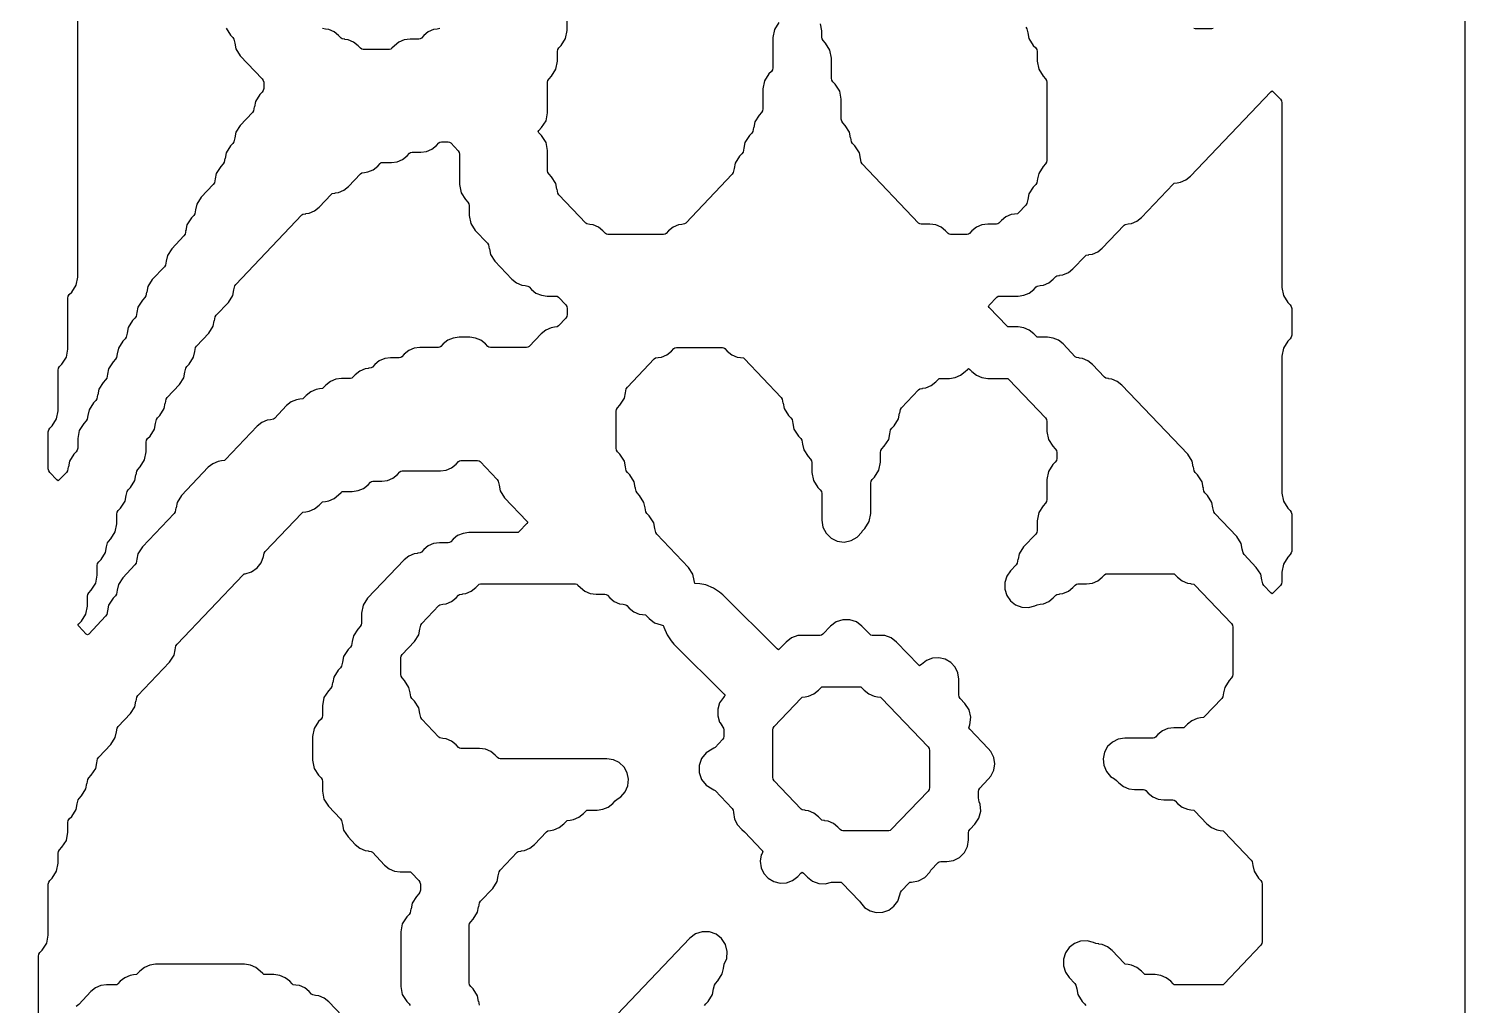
# Model space of a CAD drawing. Header units: millimetres. Extents: x 10 to 410, y 18 to 283.
# Drawn here: x 178.17 to 211.27, y 210.41 to 232.91 of the extents above; entities that cross this region are included whole.
import ezdxf

# ---------------------------------------------------------------- set-up
doc = ezdxf.new("R2010")
doc.units = ezdxf.units.MM
doc.layers.add('CUT', color=1, linetype='Continuous')

msp = doc.modelspace()

# ---------------------------------------------------------------- linework, layer by layer
at = {"layer": 'CUT'}
for points in [[(190.134, 157), (198.134, 157), (198.134, 160), (211.2679, 160), (211.2679, 280), (198.134, 280), (198.134, 283), (190.134, 283), (190.134, 280), (169.134, 280), (169.134, 283), (161.134, 283), (161.134, 280), (148, 280), (148, 160), (161.134, 160), (161.134, 157), (169.134, 157), (169.134, 160), (190.134, 160)], [(200.963, 226.7484), (201.0963, 226.7665), (201.2199, 226.8195), (201.325, 226.9035), (201.3795, 226.9607), (201.4046, 226.9809), (201.47, 226.9897), (201.4696, 226.9927), (201.5474, 227.0033), (201.6711, 227.0563), (201.7761, 227.1403), (201.8306, 227.1975), (201.8558, 227.2177), (201.9212, 227.2265), (201.9208, 227.2295), (201.9986, 227.2401), (202.1223, 227.2931), (202.2273, 227.3771), (202.5074, 227.6711), (202.5326, 227.6912), (202.598, 227.7001), (202.5976, 227.7031), (202.6753, 227.7137), (202.799, 227.7666), (202.9041, 227.8507), (203.4097, 228.3815), (203.4349, 228.4016), (203.5003, 228.4105), (203.4999, 228.4135), (203.5777, 228.424), (203.7013, 228.477), (203.8064, 228.561), (204.5376, 229.3286), (204.5628, 229.3487), (204.6282, 229.3576), (204.6278, 229.3606), (204.7056, 229.3712), (204.8293, 229.4241), (204.9343, 229.5082), (206.7888, 231.4548), (206.8168, 231.4759), (206.8448, 231.4548), (207.0095, 231.2819), (207.0338, 231.2439), (207.0424, 231.1996), (207.0424, 226.9485), (207.0781, 226.7627), (207.1804, 226.6036), (207.235, 226.5462), (207.2594, 226.5082), (207.2679, 226.4639), (207.2679, 225.849), (207.2594, 225.8047), (207.235, 225.7667), (207.1804, 225.7093), (207.0781, 225.5502), (207.0424, 225.3644), (207.0424, 222.2127), (207.0781, 222.027), (207.1804, 221.8678), (207.235, 221.8104), (207.2594, 221.7725), (207.2679, 221.7282), (207.2679, 220.8765), (207.2594, 220.8322), (207.235, 220.7942), (207.1804, 220.7368), (207.0781, 220.5777), (207.0424, 220.3919), (207.0424, 220.1661), (207.0338, 220.1218), (207.0095, 220.0838), (206.8448, 219.911), (206.8168, 219.8898), (206.7888, 219.911), (206.6241, 220.0838), (206.5997, 220.1218), (206.5822, 220.213), (206.5801, 220.2126), (206.5554, 220.3409), (206.4532, 220.5), (206.1729, 220.7942), (206.1486, 220.8322), (206.131, 220.9233), (206.129, 220.9229), (206.1043, 221.0512), (206.002, 221.2104), (205.4962, 221.7413), (205.4718, 221.7793), (205.4543, 221.8705), (205.4522, 221.8701), (205.4275, 221.9984), (205.3253, 222.1575), (205.2706, 222.2149), (205.2462, 222.2529), (205.2287, 222.344), (205.2266, 222.3437), (205.2019, 222.4719), (205.0997, 222.6311), (205.045, 222.6885), (205.0206, 222.7265), (205.0031, 222.8176), (205.0011, 222.8172), (204.9763, 222.9455), (204.8741, 223.1047), (203.3552, 224.699), (203.2502, 224.783), (203.1265, 224.836), (203.0487, 224.8466), (203.0491, 224.8496), (202.9837, 224.8585), (202.9586, 224.8786), (202.6785, 225.1726), (202.5734, 225.2566), (202.4498, 225.3096), (202.372, 225.3202), (202.3724, 225.3232), (202.307, 225.332), (202.2818, 225.3522), (202.0017, 225.6462), (201.8967, 225.7302), (201.773, 225.7832), (201.6397, 225.8013), (201.4366, 225.8013), (201.4046, 225.8056), (201.3795, 225.8257), (201.325, 225.8829), (201.2199, 225.967), (201.0963, 226.02), (200.963, 226.0381), (200.7598, 226.0381), (200.7279, 226.0424), (200.7027, 226.0625), (200.3012, 226.484), (200.2819, 226.5116), (200.3012, 226.5392), (200.4771, 226.724), (200.5023, 226.7441), (200.5342, 226.7484)], [(179.5212, 219.8339), (179.5297, 219.8782), (179.5541, 219.9162), (179.6088, 219.9736), (179.711, 220.1327), (179.7468, 220.3184), (179.7468, 220.5442), (179.7553, 220.5886), (179.7797, 220.6265), (179.8344, 220.6839), (179.9366, 220.8431), (179.9613, 220.9714), (179.9633, 220.971), (179.9809, 221.0621), (180.0053, 221.1001), (180.0599, 221.1575), (180.1622, 221.3166), (180.1979, 221.5024), (180.1979, 221.7282), (180.2065, 221.7725), (180.2308, 221.8104), (180.2855, 221.8678), (180.3877, 222.027), (180.4125, 222.1553), (180.4145, 222.1549), (180.4321, 222.2461), (180.4564, 222.284), (180.5111, 222.3414), (180.6133, 222.5006), (180.638, 222.6289), (180.6401, 222.6285), (180.6576, 222.7196), (180.682, 222.7576), (180.7367, 222.815), (180.8389, 222.9741), (180.8747, 223.1599), (180.8747, 223.3857), (180.8832, 223.43), (180.9076, 223.468), (180.9623, 223.5254), (181.0645, 223.6845), (181.0892, 223.8128), (181.0912, 223.8124), (181.1088, 223.9036), (181.1332, 223.9415), (181.1879, 223.9989), (181.2901, 224.1581), (181.3148, 224.2864), (181.3168, 224.286), (181.3344, 224.3771), (181.3588, 224.4151), (181.639, 224.7093), (181.7412, 224.8684), (181.766, 224.9967), (181.768, 224.9963), (181.7856, 225.0875), (181.8099, 225.1255), (181.8646, 225.1829), (181.9668, 225.342), (181.9915, 225.4703), (181.9936, 225.4699), (182.0111, 225.5611), (182.0355, 225.599), (182.3158, 225.8932), (182.418, 226.0524), (182.4427, 226.1807), (182.4447, 226.1803), (182.4623, 226.2714), (182.4867, 226.3094), (182.7669, 226.6036), (182.8692, 226.7627), (182.8939, 226.891), (182.8959, 226.8906), (182.9135, 226.9818), (182.9378, 227.0197), (184.4607, 228.6182), (184.4859, 228.6384), (184.5513, 228.6473), (184.5509, 228.6502), (184.6287, 228.6608), (184.7523, 228.7138), (184.8574, 228.7978), (185.1375, 229.0918), (185.1626, 229.1119), (185.228, 229.1208), (185.2276, 229.1238), (185.3054, 229.1344), (185.4291, 229.1874), (185.5341, 229.2714), (185.8142, 229.5654), (185.8394, 229.5855), (185.9048, 229.5944), (185.9044, 229.5974), (185.9822, 229.6079), (186.1058, 229.6609), (186.2109, 229.745), (186.2654, 229.8022), (186.2905, 229.8223), (186.3225, 229.8266), (186.5256, 229.8266), (186.6589, 229.8447), (186.7826, 229.8977), (186.8876, 229.9818), (186.9421, 230.039), (186.9673, 230.0591), (186.9992, 230.0634), (187.2024, 230.0634), (187.3357, 230.0815), (187.4593, 230.1345), (187.5644, 230.2185), (187.6189, 230.2757), (187.644, 230.2959), (187.676, 230.3002), (187.834, 230.3002), (187.8659, 230.2959), (187.8911, 230.2757), (188.0604, 230.098), (188.0848, 230.06), (188.0934, 230.0157), (188.0934, 229.3163), (188.1291, 229.1306), (188.2313, 228.9714), (188.286, 228.914), (188.3104, 228.8761), (188.3189, 228.8318), (188.3189, 228.606), (188.3547, 228.4202), (188.4569, 228.2611), (188.7372, 227.9669), (188.7616, 227.9289), (188.7791, 227.8378), (188.7812, 227.8382), (188.8059, 227.7099), (188.9081, 227.5507), (189.2991, 227.1403), (189.4041, 227.0563), (189.5278, 227.0033), (189.6056, 226.9927), (189.6052, 226.9897), (189.6706, 226.9809), (189.6957, 226.9607), (189.7502, 226.9035), (189.8553, 226.8195), (189.979, 226.7665), (190.1123, 226.7484), (190.3154, 226.7484), (190.3473, 226.7441), (190.3725, 226.724), (190.5419, 226.5462), (190.5662, 226.5082), (190.5748, 226.4639), (190.5748, 226.3226), (190.5662, 226.2783), (190.5419, 226.2403), (190.3725, 226.0625), (190.3473, 226.0424), (190.2819, 226.0335), (190.2823, 226.0305), (190.2045, 226.02), (190.0809, 225.967), (189.9758, 225.8829), (189.6957, 225.5889), (189.6706, 225.5688), (189.6387, 225.5645), (188.8039, 225.5645), (188.772, 225.5688), (188.7468, 225.5889), (188.6923, 225.6462), (188.5872, 225.7302), (188.4636, 225.7832), (188.3303, 225.8013), (188.082, 225.8013), (187.9487, 225.7832), (187.825, 225.7302), (187.72, 225.6462), (187.6655, 225.5889), (187.6403, 225.5688), (187.6084, 225.5645), (187.1797, 225.5645), (187.0464, 225.5464), (186.9227, 225.4934), (186.8177, 225.4094), (186.7632, 225.3522), (186.738, 225.332), (186.7061, 225.3277), (186.5029, 225.3277), (186.3696, 225.3096), (186.246, 225.2566), (186.1409, 225.1726), (186.0864, 225.1154), (186.0612, 225.0952), (185.9958, 225.0864), (185.9962, 225.0834), (185.9185, 225.0728), (185.7948, 225.0198), (185.6897, 224.9358), (185.6352, 224.8786), (185.6101, 224.8585), (185.5782, 224.8541), (185.375, 224.8541), (185.2417, 224.836), (185.118, 224.783), (185.013, 224.699), (184.9585, 224.6418), (184.9333, 224.6217), (184.8679, 224.6128), (184.8683, 224.6098), (184.7905, 224.5992), (184.6669, 224.5463), (184.5618, 224.4622), (184.5073, 224.405), (184.4822, 224.3849), (184.4168, 224.376), (184.4172, 224.373), (184.3394, 224.3625), (184.2157, 224.3095), (184.1107, 224.2254), (183.8306, 223.9314), (183.8054, 223.9113), (183.74, 223.9024), (183.7404, 223.8994), (183.6626, 223.8889), (183.539, 223.8359), (183.4339, 223.7519), (182.7027, 222.9843), (182.6775, 222.9642), (182.6121, 222.9553), (182.6125, 222.9523), (182.5347, 222.9417), (182.411, 222.8887), (182.306, 222.8047), (181.6894, 222.1575), (181.5872, 221.9984), (181.5625, 221.8701), (181.5605, 221.8705), (181.5429, 221.7793), (181.5185, 221.7413), (180.7871, 220.9736), (180.6849, 220.8144), (180.6602, 220.6861), (180.6581, 220.6865), (180.6406, 220.5954), (180.6162, 220.5574), (180.3359, 220.2632), (180.2337, 220.1041), (180.209, 219.9758), (180.207, 219.9762), (180.1894, 219.885), (180.165, 219.8471), (180.1103, 219.7897), (180.0081, 219.6305), (179.9834, 219.5022), (179.9814, 219.5026), (179.9638, 219.4114), (179.9394, 219.3735), (179.5492, 218.9638), (179.5212, 218.9427), (179.4932, 218.9638), (179.3219, 219.1436), (179.3026, 219.1712), (179.3219, 219.1989), (179.3832, 219.2632), (179.4854, 219.4223), (179.5212, 219.6081)], [(196.3621, 217.6689), (196.4166, 217.7261), (196.4418, 217.7462), (196.4737, 217.7505), (197.3085, 217.7505), (197.3404, 217.7462), (197.3656, 217.7261), (197.4201, 217.6689), (197.5251, 217.5848), (197.6488, 217.5318), (197.7266, 217.5213), (197.7262, 217.5183), (197.7916, 217.5094), (197.8167, 217.4893), (198.8884, 216.3644), (198.9128, 216.3264), (198.9214, 216.2821), (198.9214, 215.4304), (198.9128, 215.3861), (198.8884, 215.3481), (198.0423, 214.46), (198.0172, 214.4399), (197.9852, 214.4355), (196.9249, 214.4355), (196.893, 214.4399), (196.8678, 214.46), (196.8133, 214.5172), (196.7082, 214.6012), (196.5846, 214.6542), (196.5068, 214.6648), (196.5072, 214.6678), (196.4418, 214.6766), (196.4166, 214.6968), (196.3621, 214.754), (196.2571, 214.838), (196.1334, 214.891), (196.0556, 214.9016), (196.056, 214.9045), (195.9906, 214.9134), (195.9655, 214.9336), (195.3449, 215.5849), (195.3206, 215.6229), (195.312, 215.6672), (195.312, 216.7557), (195.3206, 216.8), (195.3449, 216.8379), (195.9655, 217.4893), (195.9906, 217.5094), (196.056, 217.5183), (196.0556, 217.5213), (196.1334, 217.5318), (196.2571, 217.5848)]]:
    msp.add_lwpolyline(points, close=True, dxfattribs=at)
for points in [[(182.7151, 232.9192), (182.8173, 232.76), (182.872, 232.7026), (182.8964, 232.6647), (182.914, 232.5735), (182.916, 232.5739), (182.9407, 232.4456), (183.0429, 232.2865), (183.5488, 231.7555), (183.5732, 231.7175), (183.5817, 231.6732), (183.5817, 231.5319), (183.5732, 231.4876), (183.5488, 231.4496), (183.4941, 231.3922), (183.3919, 231.233), (183.3672, 231.1048), (183.3651, 231.1051), (183.3476, 231.014), (183.3232, 230.976), (183.0429, 230.6818), (182.9407, 230.5227), (182.916, 230.3944), (182.914, 230.3948), (182.8964, 230.3036), (182.872, 230.2657), (182.8173, 230.2083), (182.7151, 230.0491), (182.6904, 229.9208), (182.6884, 229.9212), (182.6708, 229.8301), (182.6464, 229.7921), (182.5918, 229.7347), (182.4895, 229.5755), (182.4648, 229.4472), (182.4628, 229.4476), (182.4452, 229.3565), (182.4209, 229.3185), (182.1406, 229.0243), (182.0384, 228.8652), (182.0137, 228.7369), (182.0116, 228.7373), (181.9941, 228.6461), (181.9697, 228.6082), (181.915, 228.5508), (181.8128, 228.3916), (181.7881, 228.2633), (181.786, 228.2637), (181.7685, 228.1725), (181.7441, 228.1346), (181.4638, 227.8404), (181.3616, 227.6812), (181.3369, 227.553), (181.3349, 227.5533), (181.3173, 227.4622), (181.2929, 227.4242), (181.0127, 227.13), (180.9105, 226.9709), (180.8857, 226.8426), (180.8837, 226.843), (180.8661, 226.7518), (180.8418, 226.7139), (180.7871, 226.6565), (180.6849, 226.4973), (180.6602, 226.369), (180.6581, 226.3694), (180.6406, 226.2783), (180.6162, 226.2403), (180.5615, 226.1829), (180.4593, 226.0237), (180.4346, 225.8954), (180.4325, 225.8958), (180.415, 225.8047), (180.3906, 225.7667), (180.3359, 225.7093), (180.2337, 225.5502), (180.209, 225.4219), (180.207, 225.4223), (180.1894, 225.3311), (180.165, 225.2931), (180.1103, 225.2357), (180.0081, 225.0766), (179.9834, 224.9483), (179.9814, 224.9487), (179.9638, 224.8575), (179.9394, 224.8196), (179.8848, 224.7622), (179.7825, 224.603), (179.7578, 224.4747), (179.7558, 224.4751), (179.7382, 224.384), (179.7139, 224.346), (179.6592, 224.2886), (179.557, 224.1294), (179.5322, 224.0012), (179.5302, 224.0016), (179.5126, 223.9104), (179.4883, 223.8724), (179.4336, 223.815), (179.3314, 223.6559), (179.2956, 223.4701), (179.2956, 223.2443), (179.2871, 223.2), (179.2627, 223.1621), (179.208, 223.1047), (179.1058, 222.9455), (179.0811, 222.8172), (179.079, 222.8176), (179.0615, 222.7265), (179.0371, 222.6885), (178.8724, 222.5156), (178.8444, 222.4945), (178.8164, 222.5156), (178.6518, 222.6885), (178.6274, 222.7265), (178.6188, 222.7708), (178.6188, 223.6225), (178.6274, 223.6668), (178.6518, 223.7047), (178.7064, 223.7621), (178.8087, 223.9213), (178.8444, 224.107), (178.8444, 225.0432), (178.853, 225.0875), (178.8773, 225.1255), (178.932, 225.1829), (179.0342, 225.342), (179.07, 225.5277), (179.07, 226.7007), (179.0785, 226.745), (179.1029, 226.783), (179.1576, 226.8404), (179.2598, 226.9995), (179.2956, 227.1852), (179.2956, 233.8043)], [(195.45, 233.0497), (195.3478, 232.8905), (195.312, 232.7048), (195.312, 232.0054), (195.3035, 231.9611), (195.2791, 231.9232), (195.2244, 231.8658), (195.1222, 231.7066), (195.0864, 231.5209), (195.0864, 231.0583), (195.0779, 231.014), (195.0535, 230.976), (194.9988, 230.9186), (194.8966, 230.7595), (194.8719, 230.6312), (194.8699, 230.6316), (194.8523, 230.5404), (194.8279, 230.5024), (194.7733, 230.4451), (194.6711, 230.2859), (194.6463, 230.1576), (194.6443, 230.158), (194.6267, 230.0668), (194.6024, 230.0289), (194.5477, 229.9715), (194.4455, 229.8123), (194.4208, 229.684), (194.4187, 229.6844), (194.4012, 229.5933), (194.3768, 229.5553), (193.3051, 228.4304), (193.2799, 228.4103), (193.2145, 228.4014), (193.2149, 228.3984), (193.1371, 228.3878), (193.0135, 228.3348), (192.9084, 228.2508), (192.8539, 228.1936), (192.8288, 228.1735), (192.7968, 228.1691), (191.5109, 228.1691), (191.479, 228.1735), (191.4538, 228.1936), (191.3993, 228.2508), (191.2942, 228.3348), (191.1706, 228.3878), (191.0928, 228.3984), (191.0932, 228.4014), (191.0278, 228.4103), (191.0026, 228.4304), (190.3821, 229.0817), (190.3577, 229.1197), (190.3402, 229.2109), (190.3381, 229.2105), (190.3134, 229.3388), (190.2112, 229.4979), (190.1565, 229.5553), (190.1321, 229.5933), (190.1236, 229.6376), (190.1236, 230.1002), (190.0878, 230.2859), (189.9856, 230.4451), (189.9243, 230.5094), (189.9051, 230.537), (189.9243, 230.5646), (189.9856, 230.6289), (190.0878, 230.7881), (190.1236, 230.9738), (190.1236, 231.6732), (190.1321, 231.7175), (190.1565, 231.7555), (190.2112, 231.8129), (190.3134, 231.972), (190.3492, 232.1578), (190.3492, 232.3836), (190.3577, 232.4279), (190.3821, 232.4658), (190.4368, 232.5232), (190.539, 232.6824), (190.5748, 232.8681), (190.5748, 233.0939)], [(187.6403, 232.9092), (187.5749, 232.9003), (187.5753, 232.8973), (187.4975, 232.8868), (187.3739, 232.8338), (187.2688, 232.7497), (187.2143, 232.6925), (187.1892, 232.6724), (187.1572, 232.6681), (186.9541, 232.6681), (186.8208, 232.65), (186.6971, 232.597), (186.5921, 232.513), (186.5376, 232.4558), (186.5124, 232.4356), (186.4805, 232.4313), (185.8713, 232.4313), (185.8394, 232.4356), (185.8142, 232.4558), (185.7597, 232.513), (185.6547, 232.597), (185.531, 232.65), (185.4532, 232.6605), (185.4536, 232.6635), (185.3882, 232.6724), (185.363, 232.6925), (185.3085, 232.7497), (185.2035, 232.8338), (185.0798, 232.8868), (185.002, 232.8973), (185.0025, 232.9003), (184.937, 232.9092)], [(201.1443, 232.9394), (201.1687, 232.9014), (201.1862, 232.8103), (201.1883, 232.8107), (201.213, 232.6824), (201.3152, 232.5232), (201.3699, 232.4658), (201.3942, 232.4279), (201.4028, 232.3836), (201.4028, 232.1578), (201.4386, 231.972), (201.5408, 231.8129), (201.5954, 231.7555), (201.6198, 231.7175), (201.6284, 231.6732), (201.6284, 229.8744), (201.6198, 229.8301), (201.5954, 229.7921), (201.5408, 229.7347), (201.4386, 229.5755), (201.4138, 229.4472), (201.4118, 229.4476), (201.3942, 229.3565), (201.3699, 229.3185), (201.3152, 229.2611), (201.213, 229.102), (201.1883, 228.9737), (201.1862, 228.9741), (201.1687, 228.8829), (201.1443, 228.8449), (200.9749, 228.6672), (200.9498, 228.647), (200.8843, 228.6382), (200.8848, 228.6352), (200.807, 228.6246), (200.6833, 228.5716), (200.5783, 228.4876), (200.5237, 228.4304), (200.4986, 228.4103), (200.4667, 228.4059), (200.2635, 228.4059), (200.1302, 228.3878), (200.0066, 228.3348), (199.9015, 228.2508), (199.847, 228.1936), (199.8218, 228.1735), (199.7899, 228.1691), (199.4063, 228.1691), (199.3744, 228.1735), (199.3492, 228.1936), (199.2947, 228.2508), (199.1897, 228.3348), (199.066, 228.3878), (198.9327, 228.4059), (198.7296, 228.4059), (198.6976, 228.4103), (198.6725, 228.4304), (197.3752, 229.7921), (197.3508, 229.8301), (197.3333, 229.9212), (197.3312, 229.9208), (197.3065, 230.0491), (197.2043, 230.2083), (197.1496, 230.2657), (197.1252, 230.3036), (197.1077, 230.3948), (197.1056, 230.3944), (197.0809, 230.5227), (196.9787, 230.6818), (196.924, 230.7392), (196.8996, 230.7772), (196.8911, 230.8215), (196.8911, 231.2841), (196.8553, 231.4698), (196.7531, 231.629), (196.6984, 231.6864), (196.6741, 231.7243), (196.6655, 231.7686), (196.6655, 232.2312), (196.6297, 232.417), (196.5275, 232.5761), (196.4729, 232.6335), (196.4485, 232.6715), (196.4399, 232.7158), (196.4399, 232.8595), (196.4143, 233.0175)], [(205.4614, 232.9092), (205.4295, 232.9049), (205.0459, 232.9049), (205.014, 232.9092)], [(188.5531, 210.4136), (188.5355, 210.5047), (188.5335, 210.5043), (188.5087, 210.6326), (188.4065, 210.7918), (188.3519, 210.8492), (188.3275, 210.8871), (188.3189, 210.9314), (188.3189, 212.2567), (188.3275, 212.301), (188.3519, 212.339), (188.4065, 212.3964), (188.5087, 212.5555), (188.5335, 212.6838), (188.5355, 212.6834), (188.5531, 212.7746), (188.5774, 212.8126), (188.8577, 213.1067), (188.9599, 213.2659), (188.9846, 213.3942), (188.9867, 213.3938), (189.0042, 213.485), (189.0286, 213.5229), (189.4236, 213.9375), (189.4487, 213.9576), (189.5141, 213.9665), (189.5137, 213.9695), (189.5915, 213.98), (189.7152, 214.033), (189.8202, 214.1171), (190.1003, 214.4111), (190.1255, 214.4312), (190.1909, 214.4401), (190.1905, 214.4431), (190.2683, 214.4536), (190.3919, 214.5066), (190.497, 214.5906), (190.5515, 214.6478), (190.5766, 214.668), (190.642, 214.6768), (190.6416, 214.6798), (190.7194, 214.6904), (190.8431, 214.7434), (190.9481, 214.8274), (191.0026, 214.8846), (191.0278, 214.9048), (191.0597, 214.9091), (191.2629, 214.9091), (191.3962, 214.9272), (191.5198, 214.9802), (191.6249, 215.0642), (191.6794, 215.1214), (191.7268, 215.1593), (191.8138, 215.2135), (191.9125, 215.3284), (191.9723, 215.4675), (191.9876, 215.6182), (191.9572, 215.7666), (191.8837, 215.899), (191.774, 216.0034), (191.638, 216.0701), (191.4883, 216.093), (189.0295, 216.093), (188.9975, 216.0974), (188.9724, 216.1175), (188.9179, 216.1747), (188.8128, 216.2587), (188.6892, 216.3117), (188.5559, 216.3298), (188.1271, 216.3298), (188.0952, 216.3341), (188.0701, 216.3543), (188.0155, 216.4115), (187.9105, 216.4955), (187.7868, 216.5485), (187.709, 216.5591), (187.7095, 216.5621), (187.644, 216.5709), (187.6189, 216.5911), (187.2239, 217.0056), (187.1996, 217.0436), (187.182, 217.1347), (187.18, 217.1343), (187.1552, 217.2626), (187.053, 217.4218), (186.9984, 217.4792), (186.974, 217.5172), (186.9564, 217.6083), (186.9544, 217.6079), (186.9297, 217.7362), (186.8275, 217.8954), (186.7728, 217.9528), (186.7484, 217.9907), (186.7399, 218.035), (186.7399, 218.4132), (186.7484, 218.4575), (186.7728, 218.4954), (187.053, 218.7896), (187.1552, 218.9488), (187.18, 219.0771), (187.182, 219.0767), (187.1996, 219.1678), (187.2239, 219.2058), (187.6189, 219.6204), (187.644, 219.6405), (187.7095, 219.6494), (187.709, 219.6524), (187.7868, 219.6629), (187.9105, 219.7159), (188.0155, 219.7999), (188.0701, 219.8571), (188.0952, 219.8773), (188.1606, 219.8862), (188.1602, 219.8891), (188.238, 219.8997), (188.3617, 219.9527), (188.4667, 220.0367), (188.5212, 220.0939), (188.5464, 220.1141), (188.5783, 220.1184), (190.7666, 220.1184), (190.7985, 220.1141), (190.8237, 220.0939), (190.8782, 220.0367), (190.9832, 219.9527), (191.1069, 219.8997), (191.2402, 219.8816), (191.4433, 219.8816), (191.4752, 219.8773), (191.5004, 219.8571), (191.5549, 219.7999), (191.66, 219.7159), (191.7836, 219.6629), (191.8614, 219.6524), (191.861, 219.6494), (191.9264, 219.6405), (191.9516, 219.6204), (192.0061, 219.5631), (192.1111, 219.4791), (192.2348, 219.4261), (192.3126, 219.4156), (192.3122, 219.4126), (192.3776, 219.4037), (192.4027, 219.3836), (192.4621, 219.3213), (192.5885, 219.2251), (192.7388, 219.1735), (192.7895, 219.1647), (192.8033, 219.1291), (192.804, 219.1256), (192.8792, 218.9455), (192.9703, 218.8099), (193.0327, 218.7343), (194.1934, 217.5797), (194.2135, 217.5523), (194.1941, 217.5243), (194.1743, 217.5034), (194.0876, 217.3791), (194.0421, 217.2344), (194.0421, 217.0827), (194.0876, 216.9381), (194.1282, 216.8798), (194.1254, 216.8781), (194.1756, 216.8), (194.1841, 216.7557), (194.1841, 216.6143), (194.1756, 216.57), (194.1512, 216.532), (193.9818, 216.3543), (193.9562, 216.3337), (193.9143, 216.3158), (193.7749, 216.2262), (193.6724, 216.0958), (193.6182, 215.9391), (193.6182, 215.7733), (193.6724, 215.6167), (193.7749, 215.4863), (193.9143, 215.3966), (193.9562, 215.3787), (193.9818, 215.3582), (194.3768, 214.9436), (194.4012, 214.9057), (194.4097, 214.8614), (194.4097, 214.8505), (194.4318, 214.7033), (194.4963, 214.5692), (194.5974, 214.46), (194.6586, 214.4111), (195.0601, 213.9896), (195.0801, 213.961), (195.0647, 213.9119), (195.0478, 213.8779), (195.024, 213.7309), (195.0446, 213.5834), (195.1076, 213.4485), (195.2076, 213.3382), (195.3357, 213.2622), (195.4805, 213.2273), (195.6291, 213.2366), (195.7684, 213.2892), (195.886, 213.3805), (195.9608, 213.459), (195.9888, 213.4802), (196.0168, 213.459), (196.1089, 213.3623), (196.2285, 213.2699), (196.3704, 213.2174), (196.5214, 213.2098), (196.6653, 213.247), (196.6993, 213.2516), (196.8573, 213.2516), (196.8893, 213.2473), (196.9144, 213.2271), (197.3094, 212.8126), (197.3306, 212.7795), (197.4283, 212.668), (197.5544, 212.5901), (197.6978, 212.5525), (197.8459, 212.5587), (197.9857, 212.608), (198.1049, 212.6961), (198.193, 212.8153), (198.2423, 212.9551), (198.2531, 213.0114), (198.2775, 213.0493), (198.4469, 213.2271), (198.4721, 213.2473), (198.504, 213.2516), (198.5069, 213.2516), (198.6705, 213.2791), (198.8161, 213.3586), (198.9276, 213.4814), (198.9543, 213.5229), (199.1236, 213.7007), (199.1488, 213.7208), (199.1807, 213.7252), (199.3237, 213.7252), (199.4782, 213.7496), (199.6176, 213.8207), (199.7282, 213.9313), (199.7992, 214.0707), (199.8237, 214.2252), (199.8237, 214.3878), (199.8322, 214.4321), (199.8566, 214.4701), (199.9663, 214.5852), (200.0592, 214.7225), (200.1021, 214.8826), (200.0902, 215.0479), (200.0668, 215.1028), (200.0493, 215.1936), (200.0493, 215.3349), (200.0578, 215.3792), (200.0822, 215.4172), (200.2749, 215.6195), (200.2726, 215.6216), (200.3391, 215.6934), (200.4036, 215.8275), (200.4257, 215.9746), (200.4036, 216.1218), (200.3391, 216.2559), (200.2726, 216.3277), (200.2749, 216.3298), (199.85, 216.7758), (199.8301, 216.8044), (199.8518, 216.8734), (199.8741, 217.0487), (199.8341, 217.2208), (199.7368, 217.3682), (199.631, 217.4792), (199.6066, 217.5172), (199.5981, 217.5615), (199.5981, 217.9215), (199.5761, 218.0681), (199.5122, 218.2018), (199.4118, 218.3109), (199.2838, 218.3858), (199.1396, 218.4198), (198.9917, 218.4101), (198.8531, 218.3574), (198.7361, 218.2664), (198.7238, 218.2535), (198.6958, 218.2323), (198.6678, 218.2535), (198.1655, 218.7807), (198.0409, 218.8759), (197.893, 218.9278), (197.7934, 218.93), (197.7934, 218.9345), (197.6016, 218.9345), (197.5697, 218.9388), (197.5446, 218.9589), (197.3659, 219.1464), (197.2373, 219.2437), (197.0845, 219.295), (196.9233, 219.295), (196.7705, 219.2437), (196.6419, 219.1464), (196.4632, 218.9589), (196.4381, 218.9388), (196.4062, 218.9345), (195.9888, 218.9345), (195.9888, 218.93), (195.8893, 218.9278), (195.7413, 218.8759), (195.6167, 218.7807), (195.4681, 218.6248), (195.4405, 218.6037), (195.4123, 218.624), (194.1611, 219.8686), (194.0851, 219.9306), (193.949, 220.0211), (193.7686, 220.0953), (193.6302, 220.1224), (193.5121, 220.1308), (193.5019, 220.1991), (193.499, 220.1986), (193.4716, 220.3409), (193.3694, 220.5), (192.6379, 221.2678), (192.6136, 221.3057), (192.596, 221.3969), (192.594, 221.3965), (192.5692, 221.5248), (192.467, 221.684), (192.4124, 221.7413), (192.388, 221.7793), (192.3704, 221.8705), (192.3684, 221.8701), (192.3437, 221.9984), (192.2415, 222.1575), (192.1868, 222.2149), (192.1624, 222.2529), (192.1448, 222.344), (192.1428, 222.3437), (192.1181, 222.4719), (192.0159, 222.6311), (191.9612, 222.6885), (191.9368, 222.7265), (191.9192, 222.8176), (191.9172, 222.8172), (191.8925, 222.9455), (191.7903, 223.1047), (191.7356, 223.1621), (191.7112, 223.2), (191.7027, 223.2443), (191.7027, 224.096), (191.7112, 224.1403), (191.7356, 224.1783), (191.7903, 224.2357), (191.8925, 224.3949), (191.9172, 224.5232), (191.9192, 224.5228), (191.9368, 224.6139), (191.9612, 224.6519), (192.5817, 225.3032), (192.6069, 225.3234), (192.6723, 225.3322), (192.6719, 225.3352), (192.7497, 225.3458), (192.8733, 225.3988), (192.9784, 225.4828), (193.0329, 225.54), (193.058, 225.5601), (193.09, 225.5645), (194.1503, 225.5645), (194.1823, 225.5601), (194.2074, 225.54), (194.2619, 225.4828), (194.367, 225.3988), (194.4906, 225.3458), (194.5684, 225.3352), (194.568, 225.3322), (194.6334, 225.3234), (194.6586, 225.3032), (195.5047, 224.4151), (195.5291, 224.3771), (195.5466, 224.286), (195.5487, 224.2864), (195.5734, 224.1581), (195.6756, 223.9989), (195.7303, 223.9415), (195.7547, 223.9036), (195.7722, 223.8124), (195.7743, 223.8128), (195.799, 223.6845), (195.9012, 223.5254), (195.9559, 223.468), (195.9802, 223.43), (195.9978, 223.3388), (195.9998, 223.3392), (196.0246, 223.2109), (196.1268, 223.0518), (196.1814, 222.9944), (196.2058, 222.9564), (196.2144, 222.9121), (196.2144, 222.6863), (196.2501, 222.5006), (196.3523, 222.3414), (196.407, 222.284), (196.4314, 222.2461), (196.4399, 222.2018), (196.4399, 221.5844), (196.4655, 221.4265), (196.5397, 221.2848), (196.6548, 221.1737), (196.7992, 221.1047), (196.9579, 221.0847), (197.1148, 221.116), (197.2538, 221.1952), (197.3607, 221.3142), (197.3752, 221.3369), (197.4299, 221.3943), (197.5321, 221.5534), (197.5679, 221.7392), (197.5679, 222.4385), (197.5764, 222.4828), (197.6008, 222.5208), (197.6555, 222.5782), (197.7577, 222.7374), (197.7934, 222.9231), (197.7934, 223.1489), (197.802, 223.1932), (197.8264, 223.2312), (197.881, 223.2886), (197.9833, 223.4477), (198.008, 223.576), (198.01, 223.5756), (198.0276, 223.6668), (198.0519, 223.7047), (198.1066, 223.7621), (198.2088, 223.9213), (198.2335, 224.0496), (198.2356, 224.0492), (198.2531, 224.1403), (198.2775, 224.1783), (198.6725, 224.5929), (198.6976, 224.613), (198.763, 224.6219), (198.7626, 224.6249), (198.8404, 224.6354), (198.9641, 224.6884), (199.0691, 224.7725), (199.1236, 224.8297), (199.1488, 224.8498), (199.1807, 224.8541), (199.3839, 224.8541), (199.5172, 224.8722), (199.6408, 224.9252), (199.7459, 225.0092), (199.7957, 225.0615), (199.8237, 225.0827), (199.8517, 225.0615), (199.9015, 225.0092), (200.0066, 224.9252), (200.1302, 224.8722), (200.2635, 224.8541), (200.6922, 224.8541), (200.7242, 224.8498), (200.7493, 224.8297), (201.5954, 223.9415), (201.6198, 223.9036), (201.6284, 223.8593), (201.6284, 223.6335), (201.6641, 223.4477), (201.7663, 223.2886), (201.821, 223.2312), (201.8454, 223.1932), (201.8539, 223.1489), (201.8539, 223.0075), (201.8454, 222.9632), (201.821, 222.9253), (201.7663, 222.8679), (201.6641, 222.7087), (201.6284, 222.523), (201.6284, 222.0604), (201.6198, 222.0161), (201.5954, 221.9781), (201.5408, 221.9207), (201.4386, 221.7616), (201.4028, 221.5759), (201.4028, 221.35), (201.3942, 221.3057), (201.3699, 221.2678), (201.0896, 220.9736), (200.9874, 220.8144), (200.9627, 220.6861), (200.9606, 220.6865), (200.9431, 220.5954), (200.9187, 220.5574), (200.7883, 220.4206), (200.7017, 220.2963), (200.6562, 220.1519), (200.656, 220.0004), (200.7012, 219.8559), (200.7877, 219.7315), (200.9074, 219.6387), (201.0493, 219.586), (201.2006, 219.5782), (201.3472, 219.6161), (201.404, 219.6404), (201.47, 219.6494), (201.4696, 219.6524), (201.5474, 219.6629), (201.6711, 219.7159), (201.7761, 219.7999), (201.8306, 219.8571), (201.8558, 219.8773), (201.9212, 219.8862), (201.9208, 219.8891), (201.9986, 219.8997), (202.1223, 219.9527), (202.2273, 220.0367), (202.2818, 220.0939), (202.307, 220.1141), (202.3389, 220.1184), (202.542, 220.1184), (202.6753, 220.1365), (202.799, 220.1895), (202.9041, 220.2735), (202.9586, 220.3307), (202.9837, 220.3508), (203.0156, 220.3552), (204.5272, 220.3552), (204.5591, 220.3508), (204.5843, 220.3307), (204.6388, 220.2735), (204.7438, 220.1895), (204.8675, 220.1365), (204.9453, 220.1259), (204.9449, 220.1229), (205.0103, 220.1141), (205.0354, 220.0939), (205.8815, 219.2058), (205.9059, 219.1678), (205.9144, 219.1235), (205.9144, 218.035), (205.9059, 217.9907), (205.8815, 217.9528), (205.8269, 217.8954), (205.7246, 217.7362), (205.6999, 217.6079), (205.6979, 217.6083), (205.6803, 217.5172), (205.656, 217.4792), (205.261, 217.0646), (205.2358, 217.0445), (205.1704, 217.0356), (205.1708, 217.0326), (205.093, 217.0221), (204.9694, 216.9691), (204.8643, 216.8851), (204.8098, 216.8278), (204.7847, 216.8077), (204.7527, 216.8034), (204.5496, 216.8034), (204.4163, 216.7853), (204.2926, 216.7323), (204.1876, 216.6483), (204.1331, 216.5911), (204.1079, 216.5709), (204.076, 216.5666), (203.4219, 216.5666), (203.2722, 216.5437), (203.1362, 216.4769), (203.0264, 216.3726), (202.9529, 216.2401), (202.9225, 216.0918), (202.9379, 215.9411), (202.9977, 215.8019), (203.0964, 215.6871), (203.1834, 215.6329), (203.2308, 215.595), (203.2853, 215.5378), (203.3903, 215.4537), (203.514, 215.4008), (203.6473, 215.3827), (203.8504, 215.3827), (203.8823, 215.3783), (203.9075, 215.3582), (203.962, 215.301), (204.0671, 215.217), (204.1907, 215.164), (204.324, 215.1459), (204.5272, 215.1459), (204.5591, 215.1415), (204.5843, 215.1214), (204.6388, 215.0642), (204.7438, 214.9802), (204.8675, 214.9272), (204.9453, 214.9166), (204.9449, 214.9136), (205.0103, 214.9048), (205.0354, 214.8846), (205.3155, 214.5906), (205.4206, 214.5066), (205.5442, 214.4536), (205.622, 214.4431), (205.6216, 214.4401), (205.687, 214.4312), (205.7122, 214.4111), (206.3327, 213.7597), (206.3571, 213.7217), (206.3746, 213.6306), (206.3767, 213.631), (206.4014, 213.5027), (206.5036, 213.3435), (206.5583, 213.2861), (206.5827, 213.2482), (206.5912, 213.2039), (206.5912, 211.8786), (206.5827, 211.8343), (206.5583, 211.7963), (205.7122, 210.9082), (205.687, 210.8881), (205.6551, 210.8837), (204.5947, 210.8837), (204.5628, 210.8881), (204.5376, 210.9082), (204.4831, 210.9654), (204.3781, 211.0494), (204.2544, 211.1024), (204.1211, 211.1205), (203.918, 211.1205), (203.8861, 211.1248), (203.8609, 211.145), (203.8064, 211.2022), (203.7013, 211.2862), (203.5777, 211.3392), (203.4999, 211.3498), (203.5003, 211.3527), (203.4349, 211.3616), (203.4097, 211.3818), (203.1296, 211.6758), (203.0246, 211.7598), (202.9009, 211.8128), (202.8231, 211.8233), (202.8235, 211.8263), (202.7575, 211.8353), (202.7007, 211.8596), (202.5541, 211.8975), (202.4028, 211.8897), (202.2609, 211.837), (202.1412, 211.7442), (202.0547, 211.6198), (202.0095, 211.4753), (202.0097, 211.3238), (202.0552, 211.1793), (202.1418, 211.0551), (202.2722, 210.9183), (202.2966, 210.8803), (202.3141, 210.7891), (202.3162, 210.7895), (202.3409, 210.6612), (202.4431, 210.5021), (202.4978, 210.4447), (202.5222, 210.4067)], [(178.3933, 210.2211), (178.3933, 211.5464), (178.4018, 211.5907), (178.4262, 211.6286), (178.4809, 211.686), (178.5831, 211.8452), (178.6188, 212.0309), (178.6188, 213.2039), (178.6274, 213.2482), (178.6518, 213.2861), (178.7064, 213.3435), (178.8087, 213.5027), (178.8444, 213.6884), (178.8444, 213.9142), (178.853, 213.9585), (178.8773, 213.9965), (178.932, 214.0539), (179.0342, 214.213), (179.07, 214.3988), (179.07, 214.6246), (179.0785, 214.6689), (179.1029, 214.7069), (179.1576, 214.7643), (179.2598, 214.9234), (179.2845, 215.0517), (179.2866, 215.0513), (179.3041, 215.1425), (179.3285, 215.1804), (179.3832, 215.2378), (179.4854, 215.397), (179.5101, 215.5253), (179.5122, 215.5249), (179.5297, 215.616), (179.5541, 215.654), (179.6088, 215.7114), (179.711, 215.8706), (179.7357, 215.9988), (179.7377, 215.9984), (179.7553, 216.0896), (179.7797, 216.1276), (180.0599, 216.4218), (180.1622, 216.5809), (180.1869, 216.7092), (180.1889, 216.7088), (180.2065, 216.8), (180.2308, 216.8379), (180.5111, 217.1321), (180.6133, 217.2913), (180.638, 217.4196), (180.6401, 217.4192), (180.6576, 217.5103), (180.682, 217.5483), (181.4134, 218.316), (181.5157, 218.4752), (181.5404, 218.6035), (181.5424, 218.6031), (181.56, 218.6943), (181.5843, 218.7322), (183.1072, 220.3307), (183.1324, 220.3508), (183.1529, 220.3536), (183.3014, 220.3981), (183.4292, 220.4859), (183.524, 220.6086), (183.5766, 220.7545), (183.5902, 220.8253), (183.6146, 220.8633), (184.4607, 221.7514), (184.4859, 221.7716), (184.5513, 221.7804), (184.5509, 221.7834), (184.6287, 221.794), (184.7523, 221.847), (184.8574, 221.931), (184.9119, 221.9882), (184.937, 222.0084), (185.0025, 222.0172), (185.002, 222.0202), (185.0798, 222.0308), (185.2035, 222.0838), (185.3085, 222.1678), (185.363, 222.225), (185.3882, 222.2451), (185.4201, 222.2495), (185.6233, 222.2495), (185.7566, 222.2676), (185.8802, 222.3206), (185.9853, 222.4046), (186.0398, 222.4618), (186.065, 222.4819), (186.0969, 222.4863), (186.3, 222.4863), (186.4333, 222.5044), (186.557, 222.5573), (186.662, 222.6414), (186.7165, 222.6986), (186.7417, 222.7187), (186.7736, 222.723), (187.6535, 222.723), (187.7868, 222.7411), (187.9105, 222.7941), (188.0155, 222.8782), (188.0701, 222.9354), (188.0952, 222.9555), (188.1271, 222.9598), (188.5107, 222.9598), (188.5427, 222.9555), (188.5678, 222.9354), (188.9628, 222.5208), (188.9872, 222.4828), (189.0047, 222.3917), (189.0068, 222.3921), (189.0315, 222.2638), (189.1337, 222.1046), (189.6461, 221.5667), (189.6654, 221.5391), (189.6461, 221.5115), (189.4702, 221.3268), (189.445, 221.3067), (189.4131, 221.3023), (188.3076, 221.3023), (188.1743, 221.2842), (188.0506, 221.2312), (187.9456, 221.1472), (187.8911, 221.09), (187.8659, 221.0699), (187.834, 221.0655), (187.6308, 221.0655), (187.4975, 221.0474), (187.3739, 220.9945), (187.2688, 220.9104), (187.2143, 220.8532), (187.1892, 220.8331), (187.1238, 220.8242), (187.1242, 220.8212), (187.0464, 220.8107), (186.9227, 220.7577), (186.8177, 220.6736), (185.9755, 219.7897), (185.8733, 219.6305), (185.8375, 219.4448), (185.8375, 219.219), (185.829, 219.1747), (185.8046, 219.1367), (185.7499, 219.0793), (185.6477, 218.9201), (185.623, 218.7919), (185.621, 218.7922), (185.6034, 218.7011), (185.579, 218.6631), (185.5243, 218.6057), (185.4221, 218.4466), (185.3974, 218.3183), (185.3954, 218.3187), (185.3778, 218.2275), (185.3534, 218.1896), (185.2988, 218.1322), (185.1965, 217.973), (185.1718, 217.8447), (185.1698, 217.8451), (185.1522, 217.7539), (185.1279, 217.716), (185.0732, 217.6586), (184.971, 217.4994), (184.9352, 217.3137), (184.9352, 217.0879), (184.9267, 217.0436), (184.9023, 217.0056), (184.8476, 216.9482), (184.7454, 216.7891), (184.7096, 216.6033), (184.7096, 216.0563), (184.7454, 215.8706), (184.8476, 215.7114), (184.9023, 215.654), (184.9267, 215.616), (184.9352, 215.5717), (184.9352, 215.3459), (184.971, 215.1602), (185.0732, 215.001), (185.3534, 214.7069), (185.3778, 214.6689), (185.3954, 214.5777), (185.3974, 214.5781), (185.4221, 214.4498), (185.5243, 214.2907), (185.6897, 214.1171), (185.7948, 214.033), (185.9185, 213.98), (185.9962, 213.9695), (185.9958, 213.9665), (186.0612, 213.9576), (186.0864, 213.9375), (186.3665, 213.6435), (186.4715, 213.5595), (186.5952, 213.5065), (186.7285, 213.4884), (186.9317, 213.4884), (186.9636, 213.484), (186.9887, 213.4639), (187.1581, 213.2861), (187.1825, 213.2482), (187.191, 213.2039), (187.191, 213.0625), (187.1825, 213.0182), (187.1581, 212.9803), (187.1034, 212.9229), (187.0012, 212.7637), (186.9765, 212.6354), (186.9745, 212.6358), (186.9569, 212.5446), (186.9325, 212.5067), (186.8778, 212.4493), (186.7756, 212.2901), (186.7399, 212.1044), (186.7399, 210.847), (186.7756, 210.6612), (186.8778, 210.5021), (186.9325, 210.4447), (186.9569, 210.4067)], [(193.7415, 210.4067), (193.7659, 210.4447), (193.8205, 210.5021), (193.9227, 210.6612), (193.9475, 210.7895), (193.9495, 210.7891), (193.9671, 210.8803), (193.9914, 210.9183), (194.0461, 210.9757), (194.1483, 211.1348), (194.173, 211.2631), (194.1751, 211.2627), (194.1945, 211.3636), (194.2502, 211.4928), (194.2631, 211.6555), (194.2229, 211.8137), (194.1338, 211.9505), (194.0055, 212.0514), (193.8515, 212.1055), (193.6883, 212.1072), (193.5332, 212.0562), (193.4029, 211.958), (191.726, 210.1978)], [(185.6995, 209.8446), (185.083, 210.4918), (184.9779, 210.5759), (184.8543, 210.6288), (184.7765, 210.6394), (184.7769, 210.6424), (184.7115, 210.6513), (184.6863, 210.6714), (184.6318, 210.7286), (184.5267, 210.8126), (184.4031, 210.8656), (184.3253, 210.8762), (184.3257, 210.8792), (184.2603, 210.8881), (184.2351, 210.9082), (184.1806, 210.9654), (184.0756, 211.0494), (183.9519, 211.1024), (183.8186, 211.1205), (183.6155, 211.1205), (183.5835, 211.1248), (183.5584, 211.145), (183.5039, 211.2022), (183.3988, 211.2862), (183.2752, 211.3392), (183.1419, 211.3573), (181.0889, 211.3573), (180.9556, 211.3392), (180.832, 211.2862), (180.7269, 211.2022), (180.6724, 211.145), (180.6472, 211.1248), (180.5818, 211.116), (180.5822, 211.113), (180.5044, 211.1024), (180.3808, 211.0494), (180.2757, 210.9654), (180.2212, 210.9082), (180.1961, 210.8881), (180.1641, 210.8837), (179.961, 210.8837), (179.8277, 210.8656), (179.704, 210.8126), (179.599, 210.7286), (179.3189, 210.4346), (179.2605, 210.3879)]]:
    msp.add_lwpolyline(points, dxfattribs=at)

doc.saveas('drawing.dxf')
